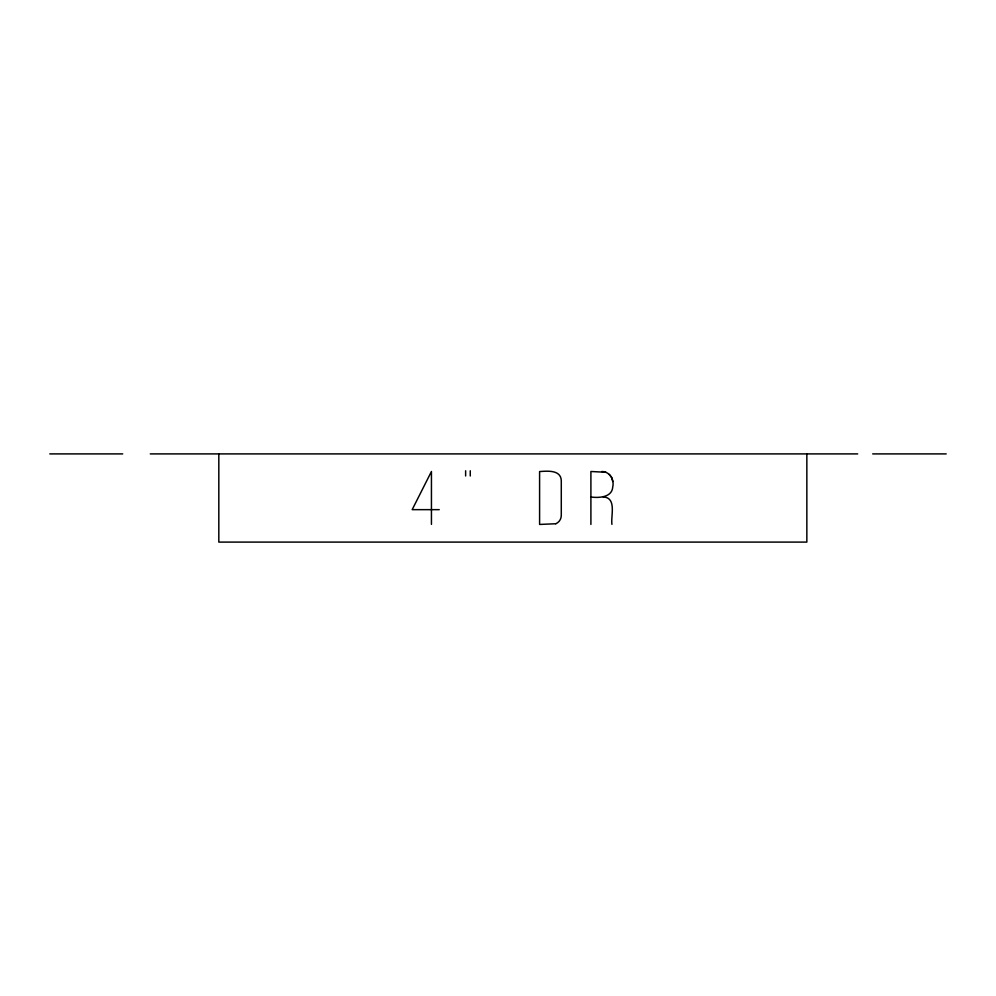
<?xml version="1.0" encoding="UTF-8"?>
<svg xmlns="http://www.w3.org/2000/svg" width="996" height="996" viewBox="0 0 996 996"><rect width="100%" height="100%" fill="white"/><g stroke="black" fill="none" stroke-linecap="round" stroke-linejoin="round"><path stroke-width="1.49" d="M49.8 453.902L122.695 453.902M150.272 453.902L857.693 453.902M872.695 453.902L946.2 453.902M605.829 472.266L590.902 471.494L590.902 524.444M590.902 497.004C598.77 498.112 612.067 497.502 612.739 487.007C614.532 479.674 609.776 471.531 601.783 471.494M439.236 509.653L412.182 509.653L431.442 471.494L431.442 524.369M603.178 496.929C616.997 497.627 610.685 515.928 611.93 524.369M609.278 474.395L611.781 477.594L612.739 481.491M806.847 453.902L806.847 542.098L218.821 542.098L218.821 453.902M470.261 470.772L470.261 475.976M465.63 470.772L465.63 475.976M555.805 523.747L539.595 524.444L539.595 471.556C547.202 471.058 560.823 469.577 561.283 480.607L561.283 515.393A9.026 9.026 0 0 1 555.805 523.747"/></g></svg>
